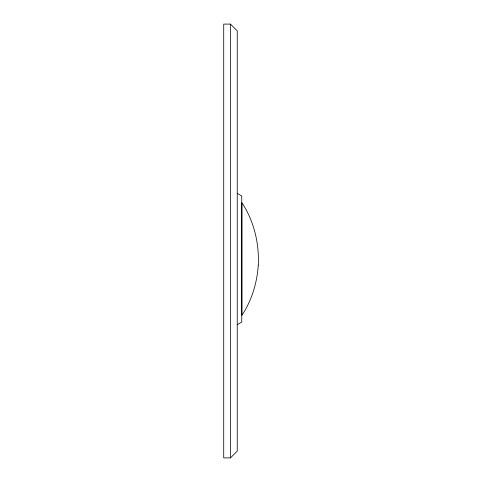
<?xml version="1.0" encoding="UTF-8"?>
<svg xmlns="http://www.w3.org/2000/svg" width="482" height="482" viewBox="0 0 482 482"><rect width="100%" height="100%" fill="white"/><g stroke="black" fill="none" stroke-linecap="round" stroke-linejoin="round"><path stroke-width="0.72" d="M230.48 457.9L237.24 451.14L237.24 30.86L230.48 24.1L223.72 24.1L223.72 457.9L230.48 457.9L230.48 24.1M237.24 324.717L241.747 322.09L241.747 195.963L237.24 193.336M258.28 265.148C257.093 282.904 251.731 300.449 241.928 315.367L241.928 202.693C253.966 221.045 259.328 243.314 258.28 265.148"/></g></svg>
